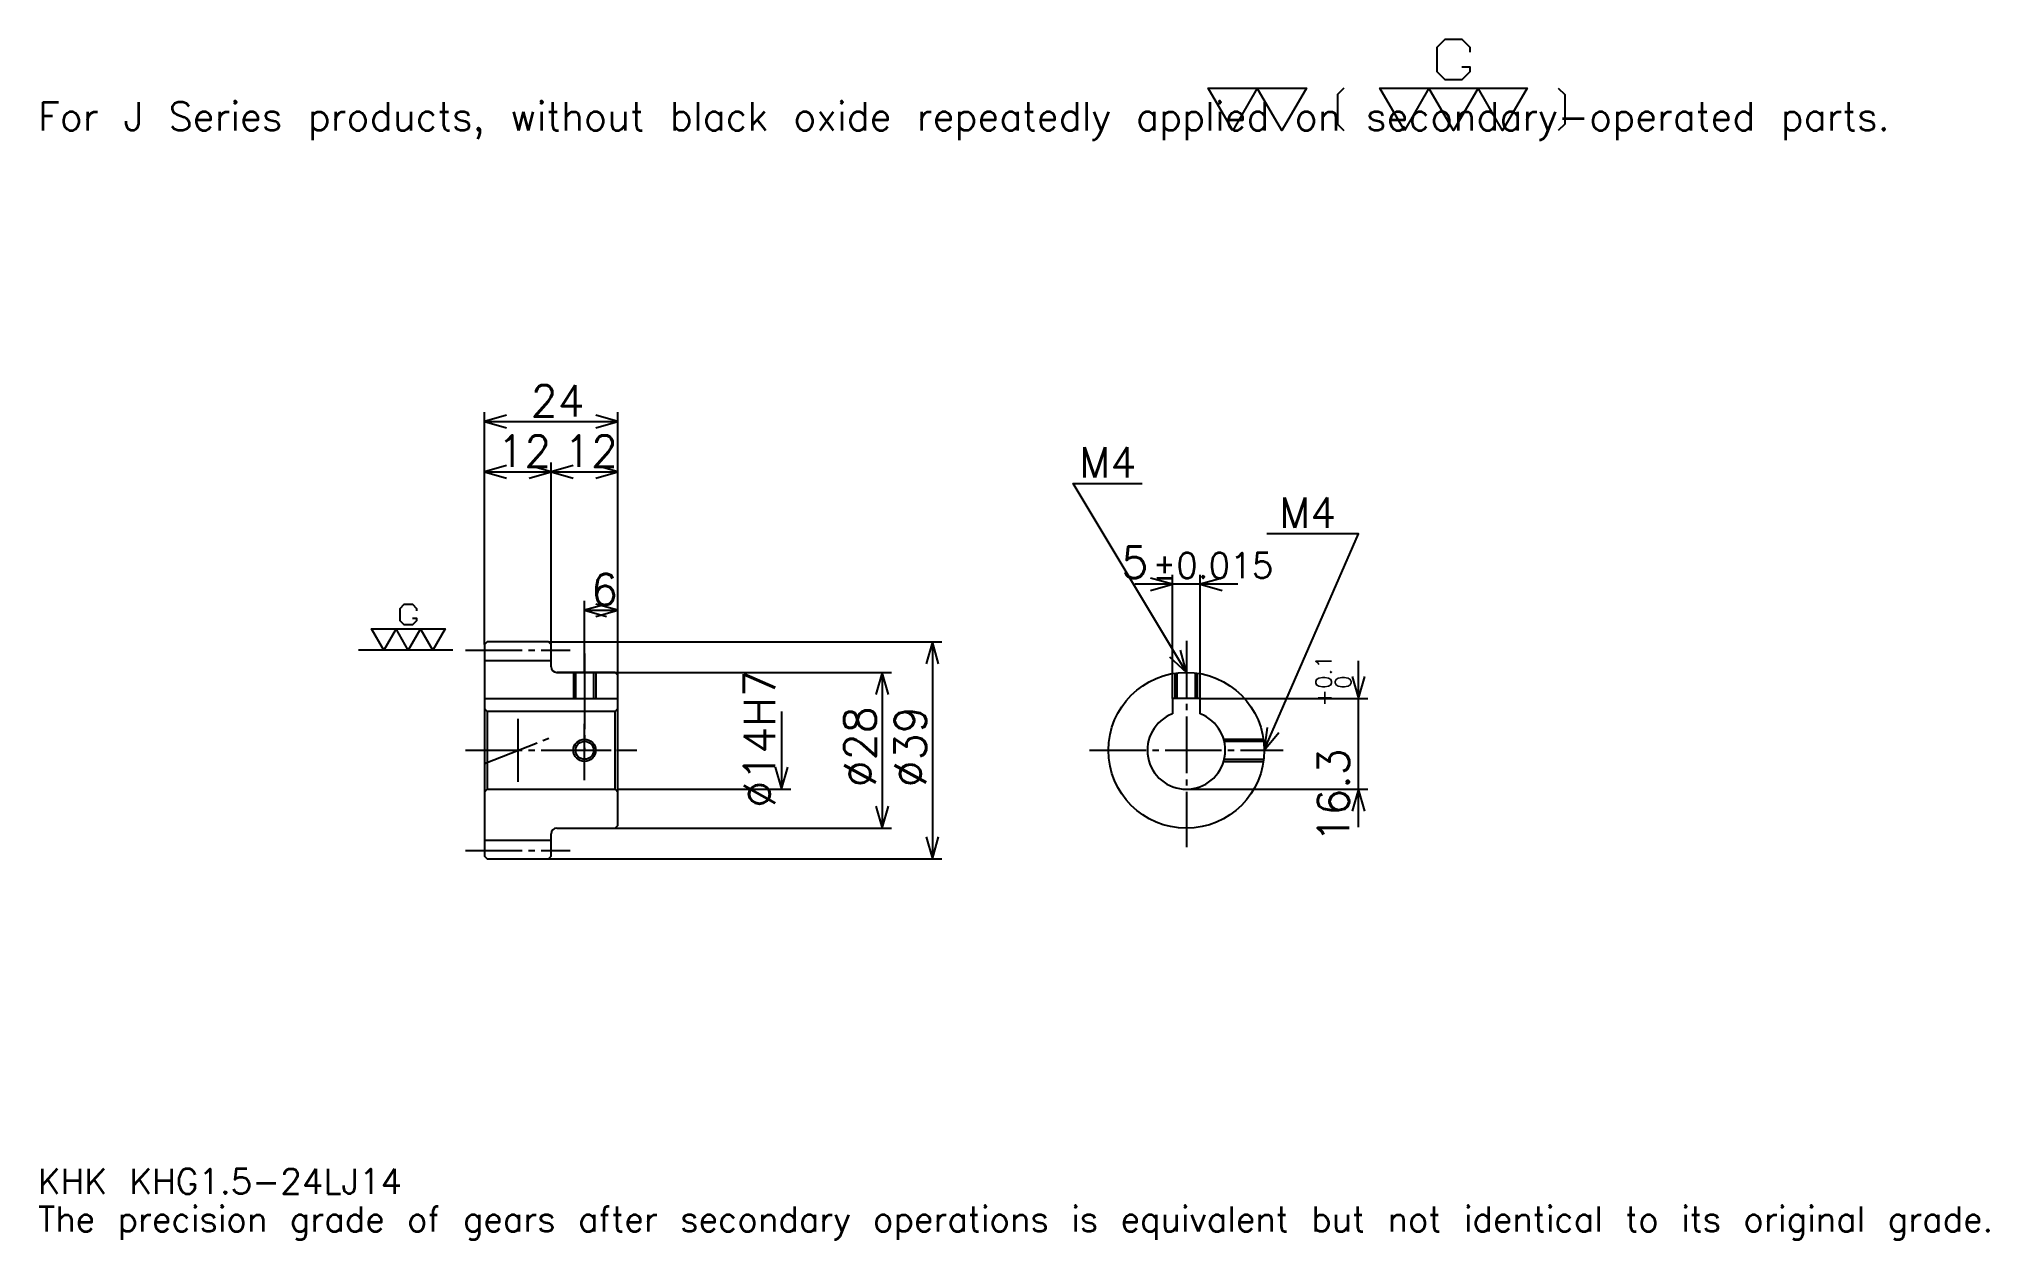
# Model space of a CAD drawing. Extents: x 11 to 362, y 4 to 220.
import ezdxf

# ---------------------------------------------------------------- set-up
doc = ezdxf.new("R2010")
doc.units = 0
doc.linetypes.add('DASHDOT', pattern=[13.565218, 10.173913, -1.130435, 1.130435, -1.130435])
doc.layers.get('0').update_dxf_attribs({"linetype": 'CONTINUOUS'})
doc.layers.add('DASHDOT', color=6, linetype='DASHDOT')
doc.styles.add('KANJI', font='TXT', dxfattribs={"bigfont": 'BIGFONT'})

msp = doc.modelspace()

# ---------------------------------------------------------------- linework, layer by layer
at = {"color": 5}
for p, q in [((91.565224, 111.630432), (91.565224, 152.891296)), ((91.565224, 151.195648), (115.565224, 151.195648)), ((115.565224, 111.630432), (115.565224, 152.891296)), ((103.565224, 111.630432), (103.565224, 143.847824)), ((91.565224, 142.152176), (103.565224, 142.152176)), ((103.565224, 142.152176), (115.565224, 142.152176)), ((215.239136, 101.430435), (215.239136, 123.652176)), ((220.239136, 101.430435), (220.239136, 123.652176)), ((227.021759, 121.95652), (208.456528, 121.95652)), ((109.565224, 111.630432), (109.565224, 118.978256)), ((109.565224, 117.282608), (115.565224, 117.282608)), ((91.565224, 111.130432), (91.565224, 111.630432)), ((103.065224, 111.630432), (115.565224, 111.630432)), ((103.565224, 111.130432), (103.565224, 111.630432)), ((109.565224, 106.130432), (109.565224, 111.630432)), ((109.565224, 106.130432), (109.565224, 111.630432)), ((115.565224, 111.630432), (173.782623, 111.630432)), ((115.565224, 105.630432), (115.565224, 111.630432)), ((172.086975, 111.630432), (172.086975, 72.630432)), ((104.565224, 106.130432), (115.565224, 106.130432)), ((115.565224, 106.130432), (164.739136, 106.130432)), ((163.043488, 106.130432), (163.043488, 78.130432)), ((248.695679, 78.347824), (248.695679, 108.213043)), ((144.956528, 99.130432), (144.956528, 85.130432)), ((220.239136, 101.430435), (250.391327, 101.430435)), ((115.565224, 85.130432), (146.652176, 85.130432)), ((217.739136, 85.130432), (250.391327, 85.130432)), ((104.565224, 78.130432), (115.565224, 78.130432)), ((115.565224, 78.130432), (164.739136, 78.130432)), ((103.065224, 72.630432), (115.565224, 72.630432)), ((115.565224, 72.630432), (173.782623, 72.630432))]:
    msp.add_line(p, q, dxfattribs=at)
at = {"color": 7}
for p, q in [((85.913048, 110.130432), (68.956528, 110.130432)), ((97.565224, 97.782608), (97.565224, 86.478256))]:
    msp.add_line(p, q, dxfattribs=at)
at = {"color": 4}
for p, q in [((91.565224, 108.255432), (103.565224, 108.255432)), ((91.565224, 101.430435), (115.565224, 101.430435)), ((92.065224, 99.130432), (92.065224, 85.130432)), ((115.065224, 99.130432), (115.565224, 99.630432)), ((115.065224, 85.130432), (115.565224, 84.630432)), ((91.565224, 76.005432), (103.565224, 76.005432))]:
    msp.add_line(p, q, dxfattribs=at)
at = {"color": 7}
for points in [[(267.234802, 214.940857), (268.704346, 214.940857), (268.704346, 214.059128), (267.234802, 212.589569), (264.295654, 212.589569), (262.82608, 214.059128), (262.82608, 218.467819), (264.295654, 219.937393), (267.234802, 219.937393), (268.704346, 218.467819), (268.704346, 217.58609)], [(226.08696, 203.478256), (221.678268, 211.119995), (239.313049, 211.119995), (234.904358, 203.478256), (230.495651, 211.119995), (226.08696, 203.478256)], [(246.073044, 211.119995), (244.8974, 209.944336), (244.8974, 204.653915), (246.073044, 203.478256)], [(256.947815, 203.478256), (252.539139, 211.119995), (278.991302, 211.119995), (274.582611, 203.478256), (270.17392, 211.119995), (265.765228, 203.478256), (261.356537, 211.119995), (256.947815, 203.478256)], [(284.575653, 211.119995), (285.751312, 209.944336), (285.751312, 204.653915), (284.575653, 203.478256)], [(78.62175, 115.86174), (79.356529, 115.86174), (79.356529, 115.420868), (78.62175, 114.686081), (77.152184, 114.686081), (76.417397, 115.420868), (76.417397, 117.625214), (77.152184, 118.360001), (78.62175, 118.360001), (79.356529, 117.625214), (79.356529, 117.184341)], [(73.478271, 110.130432), (71.273918, 113.951302), (84.500008, 113.951302), (82.295662, 110.130432), (80.091309, 113.951302), (77.886963, 110.130432), (75.682617, 113.951302), (73.478271, 110.130432)]]:
    msp.add_lwpolyline(points, dxfattribs=at)
at = {"color": 5}
for points in [[(95.521744, 152.32608), (91.565224, 151.195648), (95.521744, 150.065216)], [(111.608704, 150.065216), (115.565224, 151.195648), (111.608704, 152.32608)], [(95.521744, 143.282608), (91.565224, 142.152176), (95.521744, 141.021729)], [(99.608704, 141.021729), (103.565224, 142.152176), (99.608704, 143.282608)], [(107.521744, 143.282608), (103.565224, 142.152176), (107.521744, 141.021729)], [(111.608704, 141.021729), (115.565224, 142.152176), (111.608704, 143.282608)], [(217.739136, 106.130432), (197.391312, 140.043472), (209.826096, 140.043472)], [(231.739136, 92.130432), (248.695648, 131), (232.191315, 131)], [(211.282623, 120.826088), (215.239136, 121.95652), (211.282623, 123.086952)], [(224.195679, 123.086952), (220.239136, 121.95652), (224.195679, 120.826088)], [(113.521744, 118.41304), (109.565224, 117.282608), (113.521744, 116.152176)], [(111.608704, 116.152176), (115.565224, 117.282608), (111.608704, 118.41304)], [(173.217407, 107.673912), (172.086975, 111.630432), (170.956543, 107.673912)], [(214.734192, 108.941513), (217.739136, 106.130432), (216.672852, 110.104721)], [(164.17392, 102.173912), (163.043488, 106.130432), (161.913055, 102.173912)], [(247.565247, 105.386955), (248.695679, 101.430435), (249.826111, 105.386955)], [(232.285034, 96.208908), (231.739136, 92.130432), (234.3573, 95.304901)], [(143.826096, 89.086952), (144.956528, 85.130432), (146.08696, 89.086952)], [(249.826111, 81.173912), (248.695679, 85.130432), (247.565247, 81.173912)], [(161.913055, 82.086952), (163.043488, 78.130432), (164.17392, 82.086952)], [(170.956543, 76.586952), (172.086975, 72.630432), (173.217407, 76.586952)]]:
    msp.add_lwpolyline(points, dxfattribs=at)
at = {"color": 4}
for points in [[(103.565224, 107.130432), (103.565224, 111.130432), (103.065224, 111.630432), (92.065224, 111.630432), (91.565224, 111.130432), (91.565224, 84.630432)], [(104.565224, 78.130432), (115.065224, 78.130432), (115.565224, 78.630432), (115.565224, 105.630432), (115.065224, 106.130432), (104.565224, 106.130432)], [(107.565224, 106.130432), (107.565224, 101.430435)], [(107.945221, 106.130432), (107.945221, 101.430435)], [(111.185226, 106.130432), (111.185226, 101.430435)], [(111.565224, 106.130432), (111.565224, 101.430435)], [(215.739136, 101.430435), (215.739136, 105.986839)], [(216.119141, 101.430435), (216.119141, 106.036385)], [(219.359131, 101.430435), (219.359131, 106.036385)], [(219.739136, 101.430435), (219.739136, 105.986839)], [(91.565224, 84.630432), (92.065224, 85.130432), (115.065224, 85.130432), (115.065224, 99.130432), (92.065224, 99.130432), (91.565224, 99.630432)], [(220.239136, 98.668777), (220.239136, 101.430435), (215.239136, 101.430435), (215.239136, 98.668777)], [(224.447327, 94.130432), (231.595551, 94.130432)], [(224.549103, 93.750435), (231.645081, 93.750435)], [(224.447327, 90.130432), (231.595551, 90.130432)], [(224.549103, 90.510429), (231.645081, 90.510429)], [(91.565224, 84.630432), (91.565224, 73.130432), (92.065224, 72.630432), (103.065224, 72.630432), (103.565224, 73.130432), (103.565224, 77.130432)]]:
    msp.add_lwpolyline(points, dxfattribs=at)
for centre, radius in [((217.739136, 92.130432), 14), ((109.565224, 92.130432), 1.62)]:
    msp.add_circle(centre, radius, dxfattribs=at)
at = {"color": 7}
msp.add_circle((109.565224, 92.130432), 2, dxfattribs=at)
at = {"color": 4}
for centre, radius, start, end in [((104.565224, 107.130432), 1, 180, 270), ((217.739136, 92.130432), 7, 110.92483306, 69.07510944), ((104.565224, 77.130432), 1, 90, 180)]:
    msp.add_arc(centre, radius, start, end, dxfattribs=at)
at = {"layer": 'DASHDOT', "color": 7}
for p, q in [((88.17392, 110.130432), (106.956528, 110.130432)), ((217.739136, 111.782608), (217.739136, 74.739128)), ((109.565224, 106.130432), (109.565224, 92.130432)), ((88.17392, 92.130432), (118.956528, 92.130432)), ((91.565224, 89.766968), (103.565224, 94.493896)), ((200.347839, 92.130432), (235.130432, 92.130432)), ((88.17392, 74.130432), (106.956528, 74.130432))]:
    msp.add_line(p, q, dxfattribs=at)
for points in [[(109.565224, 109.521736), (109.565224, 98.039131)], [(109.565224, 86.739128), (109.565224, 97.521736)], [(104.17392, 92.130432), (114.956528, 92.130432)]]:
    msp.add_lwpolyline(points, dxfattribs=at)

# ---------------------------------------------------------------- texts
at = {"color": 7, "style": 'KANJI'}
for s, height, p in [('For J Series products, without black oxide repeatedly applied on secondary-operated parts.', 5.086957, (11.304348, 203.478256)), ('24', 5.652174, (99.891312, 152.099991)), ('12', 5.652174, (93.891312, 143.056519)), ('12', 5.652174, (105.891312, 143.056519)), ('M4', 5.426087, (198.521744, 141.17392)), ('M4', 5.426087, (234.452179, 132.130432)), ('5', 5.652174, (206.07193, 123.086952)), ('%%p0.015', 4.521739, (211.666901, 123.086952)), ('6', 5.652174, (110.728271, 118.186951)), ('KHK KHG1.5-24LJ14', 4.521739, (11.304348, 12.434783)), ('The precision grade of gears after secondary operations is equivalent but not identical to its original grade.', 4.521739, (11.304348, 5.652174))]:
    msp.add_text(s, height=height, dxfattribs=at).set_placement(p)
for s, height, p in [('%%c14H7', 5.652174, (143.826096, 81.815216)), ('0.1', 2.826087, (243.834808, 103.164124)), ('0', 2.826087, (247.339142, 103.164124)), ('+', 2.826087, (243.834808, 99.998909)), ('%%c28', 5.652174, (161.913055, 85.489128)), ('%%c39', 5.652174, (170.956543, 85.489128)), ('16.3', 5.652174, (247.000031, 75.534058))]:
    msp.add_text(s, height=height, rotation=90, dxfattribs=at).set_placement(p)

doc.saveas('drawing.dxf')
